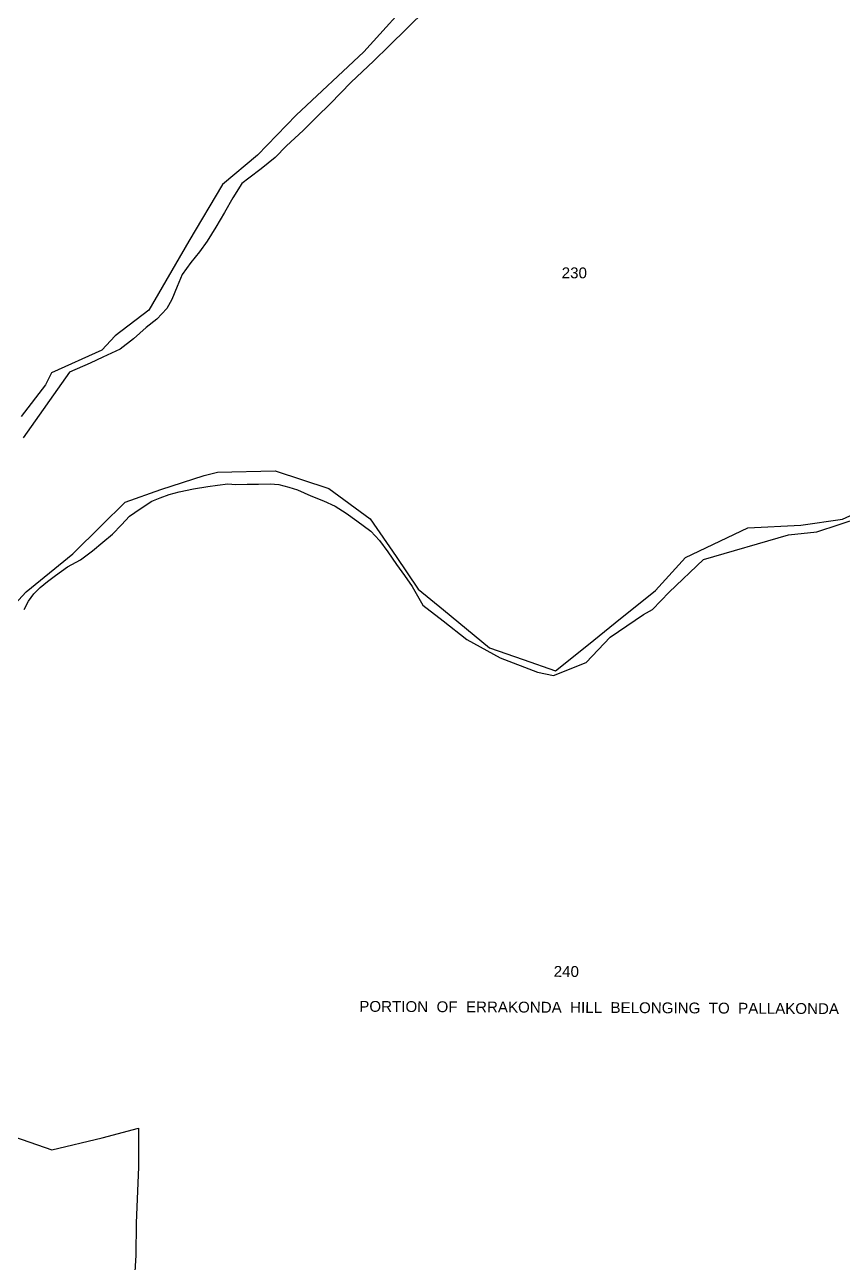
# Model space of a CAD drawing. Header units: inches. Extents: x 304037 to 460575, y 1453943 to 1639883.
# Drawn here: x 335053 to 336977, y 1592600 to 1595511 of the extents above; entities that cross this region are included whole.
import ezdxf

# ---------------------------------------------------------------- set-up
doc = ezdxf.new("R2010")
doc.units = ezdxf.units.IN
doc.header["$MEASUREMENT"] = 0
doc.linetypes.add('BORDER', pattern=[1.75, 0.5, -0.25, 0.5, -0.25, 0, -0.25])
for name, color, linetype in [('HILL', 8, 'Continuous'), ('SURVEY_BND', 7, 'Continuous'), ('SURVEY_NO', 7, 'Continuous')]:
    doc.layers.add(name, color=color, linetype=linetype)
doc.layers.add('VILL_BOUNDARY', color=6, linetype='BORDER', lineweight=30)
doc.styles.get("Standard").update_dxf_attribs({"font": 'arial.ttf'})

# ---------------------------------------------------------------- blocks, each defined once
blk = doc.blocks.new('PALLAKONDA')
at = {"layer": 'HILL', "ltscale": 0.0003}
blk.add_lwpolyline([(-213.57, -158.28), (-212.58, -156.32), (-211.34, -154.68), (-209.9, -153.17), (-208.21, -151.76), (-206.37, -150.38), (-203.56, -148.41), (-200.6, -146.78), (-197.82, -144.67), (-195.46, -142.67), (-193.21, -140.75), (-191.13, -138.61), (-189.32, -136.61), (-186.87, -134.88), (-184.16, -133.15), (-182.23, -132.33), (-180.2, -131.59), (-177.86, -130.95), (-174.6, -130.24), (-171.25, -129.7), (-169, -129.33), (-166.61, -129.05), (-164.82, -129.14), (-162.16, -129.1), (-159.6, -129.1), (-156.9, -129.01), (-154.86, -129.14), (-152.53, -129.71), (-150.58, -130.33), (-147.48, -131.74), (-144.55, -132.84), (-141.84, -134.05), (-139.3, -135.66), (-136.79, -137.42), (-133.59, -139.79), (-131.56, -141.92), (-129.62, -144.58), (-127.6, -147.47), (-125.71, -150.03), (-123.93, -152.52), (-121.48, -156.86), (-116.78, -160.39), (-111.28, -164.68), (-103.57, -168.92), (-94.89, -172.16), (-91.18, -172.91), (-83.7, -169.88), (-78.16, -164.04), (-70.46, -158.72), (-68.42, -157.58), (-64.56, -153.53), (-56.73, -145.99), (-37.08, -140.2), (-30.58, -139.42), (-15.09, -134.29)], dxfattribs=at)
at = {"layer": 'SURVEY_BND'}
blk.add_lwpolyline([(-215.74, -157.04), (-213.07, -154.24), (-202.39, -145.4), (-195.75, -138.83), (-190.31, -133.4), (-182.13, -130.42), (-172.16, -127.14), (-169.08, -126.33), (-155.74, -126), (-143.28, -129.97), (-133.71, -136.98), (-127.68, -145.59), (-122.54, -153.14), (-116.71, -157.85), (-106.01, -166.63), (-98.21, -169.24), (-90.78, -171.85), (-83.17, -165.74), (-77, -160.67), (-67.76, -153.18), (-60.85, -145.52), (-46.51, -138.61), (-34.29, -137.88), (-24.64, -136.47), (-15.35, -132.17)], dxfattribs=at)
at = {"layer": 'VILL_BOUNDARY', "linetype": 'ByBlock'}
for points in [[(-121.5, -19.37), (-129.89, -27.64), (-133.5, -31.24), (-138.64, -36.12), (-143.43, -41.14), (-146.5, -44.14), (-149.62, -47.28), (-153.46, -50.9), (-156.12, -53.62), (-159.34, -56.19), (-162.16, -58.39), (-163.79, -59.64), (-165.85, -62.95), (-167.71, -66.33), (-169.75, -69.76), (-171.71, -72.97), (-173.45, -75.47), (-175.42, -77.95), (-177.47, -80.71), (-178.57, -83.49), (-179.79, -86.49), (-180.92, -88.57), (-183.26, -91.08), (-185.71, -93.03), (-188.63, -95.67), (-191.66, -98.03), (-195.63, -99.89), (-198.56, -101.28), (-203.35, -103.44), (-214, -118.63)], [(-215.17, -280.12), (-206.55, -283.11), (-194.9, -280.21), (-186.51, -277.93), (-186.51, -286.87), (-187.01, -299.94), (-187.01, -307.33), (-187.37, -313.72)]]:
    blk.add_lwpolyline(points, dxfattribs=at)
at = {"layer": 'SURVEY_NO'}
for s, p in [('230', (-89.77, -81.14)), ('240', (-90.82, -242.53)), ('PORTION  OF  ERRAKONDA  HILL  BELONGING  TO  PALLAKONDA', (-135.69, -250.82))]:
    blk.add_text(s, height=2.5, dxfattribs=at).set_placement(p)
blk = doc.blocks.new('CHEPINAPI')
at = {"layer": 'VILL_BOUNDARY', "linetype": 'ByBlock'}
blk.add_lwpolyline([(106.12, -199.44), (93.71, -213.8), (78.17, -228.99), (69.26, -238.56), (61.19, -245.61), (53.61, -259.09), (44.58, -275.39), (36.78, -281.57), (33.78, -285.04), (22.11, -290.6), (20.76, -293.4), (15.2, -301)], dxfattribs=at)

msp = doc.modelspace()

# ---------------------------------------------------------------- block references
at = {"layer": 'SURVEY_BND', "linetype": 'ByBlock', "xscale": 10.02859871034559, "yscale": 10.02859871041437, "zscale": 10.02859871035882, "rotation": 358.8092314755046}
msp.add_blockref('CHEPINAPI', (334955.4, 1597611.1), dxfattribs=at)
at = {"layer": 'SURVEY_NO', "linetype": 'ByBlock', "xscale": 10.17652388560238, "yscale": 10.17652388574788, "zscale": 10.1765238856269, "rotation": 359.7167516509514}
msp.add_blockref('PALLAKONDA', (337233, 1595736.6), dxfattribs=at)

doc.saveas('drawing.dxf')
